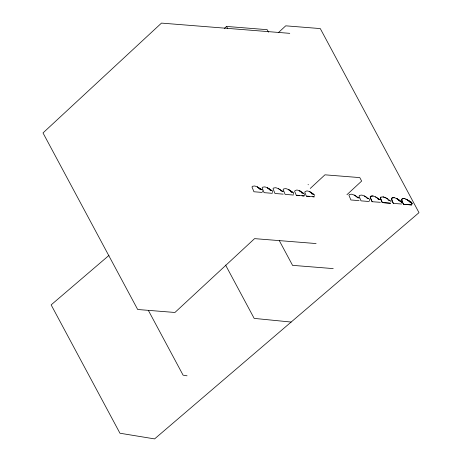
<?xml version="1.0" encoding="UTF-8"?>
<svg xmlns="http://www.w3.org/2000/svg" width="462" height="462" viewBox="0 0 462 462"><rect width="100%" height="100%" fill="white"/><g stroke="black" fill="none" stroke-linecap="round" stroke-linejoin="round"><path stroke-width="0.69" d="M381.006 197.216L380.44 197.967L382.311 202.552L390.459 203.205M262.543 191.649L262.699 190.962M272.678 192.544L272.384 190.818L267.4 187.78L264.905 186.879L262.711 187.156L262.116 187.872L264.073 192.654L272.28 193.312M293.711 194.271L293.416 192.538L288.432 189.501L285.938 188.606L283.743 188.883L283.148 189.599L285.106 194.381L293.312 195.033M304.423 195.293L304.573 194.606M369.606 200.745L369.317 199.012L364.333 195.975L361.833 195.08L359.644 195.351L359.043 196.073L361.007 200.855L369.213 201.507M412.046 204.192L411.752 202.46L405.648 199.047M224.434 28.378L226.53 26.432L267.186 29.678L268.538 32.201M278.419 32.6L285.73 25.826L320.287 28.58L418.994 212.664L154.585 438.9L119.958 433.229L51.143 304.885L108.974 255.405M310.245 188.456L324.948 174.821L359.794 177.604L361.654 181.069L346.945 194.698M373.036 196.015C368.872 195.183 370.807 199.653 372.181 201.657M394.259 197.707C390.09 196.87 392.03 201.357 393.405 203.355M404.389 198.602C400.219 197.765 402.159 202.252 403.534 204.25L411.682 204.897M259.921 189.466L261.671 189.611M270.051 190.361L271.806 190.506M291.083 192.088L292.839 192.227M301.796 193.11L303.551 193.255M311.925 194.005L313.681 194.15M356.849 197.667L358.604 197.805M366.978 198.562L368.734 198.7M378.066 199.422L379.822 199.561M388.196 200.317L389.951 200.456M399.289 201.114L401.045 201.253M409.419 202.01L411.174 202.148M289.761 33.339L161.481 23.1L43.006 132.935L137.682 309.5L174.931 312.474L254.579 238.635L316.089 243.549M262.15 192.417L253.944 191.759L251.981 186.977L252.581 186.261L254.776 185.984L257.27 186.885L262.254 189.917M283.183 194.138L274.977 193.486L273.013 188.704L273.614 187.982L275.808 187.711L278.303 188.606L283.287 191.643M304.152 195.813L296.2 195.178L294.606 191.216L295.103 190.621C297.701 188.432 302.327 192.631 304.475 194.023M314.287 196.708L306.329 196.073L304.741 192.111L305.238 191.516C307.831 189.328 312.456 193.526 314.605 194.918L314.709 195.501M296.506 195.461L299.237 195.674M301.975 195.894L304.025 196.061M306.635 196.356L309.373 196.575M312.791 196.847L314.16 196.956M359.078 200.612L350.872 199.959L348.914 195.172L349.509 194.456L351.703 194.184L354.198 195.08L359.182 198.117M380.33 202.31L372.089 201.709L370.131 196.928L370.726 196.211L372.921 195.934L375.537 196.91L380.399 199.873M401.547 204.002L393.312 203.407L391.354 198.625L391.949 197.903L394.144 197.632L396.76 198.602L401.622 201.565M390.43 203.263L382.224 202.61L380.261 197.823L380.861 197.107C384.679 196.05 388.045 199.313 390.875 201.224L390.979 201.807M411.654 204.955L403.442 204.302L401.484 199.52L402.084 198.804L404.273 198.527L406.768 199.422L409.066 200.895M292.954 265.384L333.218 268.601M291.147 322.054L254.169 318.393L225.566 265.049M187.064 375.808L183.085 375.156L148.337 310.354M281.918 191.181L282.704 191.332M383.056 196.829L385.551 197.73L387.843 199.197M409.292 201.143L408.09 200.294L409.118 201.097M396.639 198.527L398.931 200M399.162 200.248L397.961 199.399L398.989 200.202M375.415 196.835L377.714 198.302M364.333 195.975L366.626 197.447M354.198 195.08L356.497 196.552M309.788 191.73L311.157 192.729M299.145 190.529L300.294 191.262M299.653 190.835L301.022 191.834M278.303 188.606L280.596 190.078L281.335 191.239M409.072 201.155L406.924 199.526M411.157 202.72L412.196 203.505L410.146 201.9M398.943 200.26L396.76 198.602M401.028 201.825L402.067 202.61L401.039 201.807M310.204 192.117L312.456 193.809M300.069 191.222L302.321 192.914M291.689 191.949L288.432 189.501L291.58 191.915M270.657 190.223L267.4 187.78L270.547 190.188M260.528 189.328L257.27 186.885L260.418 189.293M311.659 193.122L312.676 193.913M289.582 190.24L291.718 191.909M268.549 188.513L270.686 190.182M258.414 187.618L261.094 189.709M377.939 198.556L378.857 199.567M226.53 26.432L227.535 28.303M308.085 184.419L308.281 184.783M279.296 240.615L292.567 265.355"/></g></svg>
